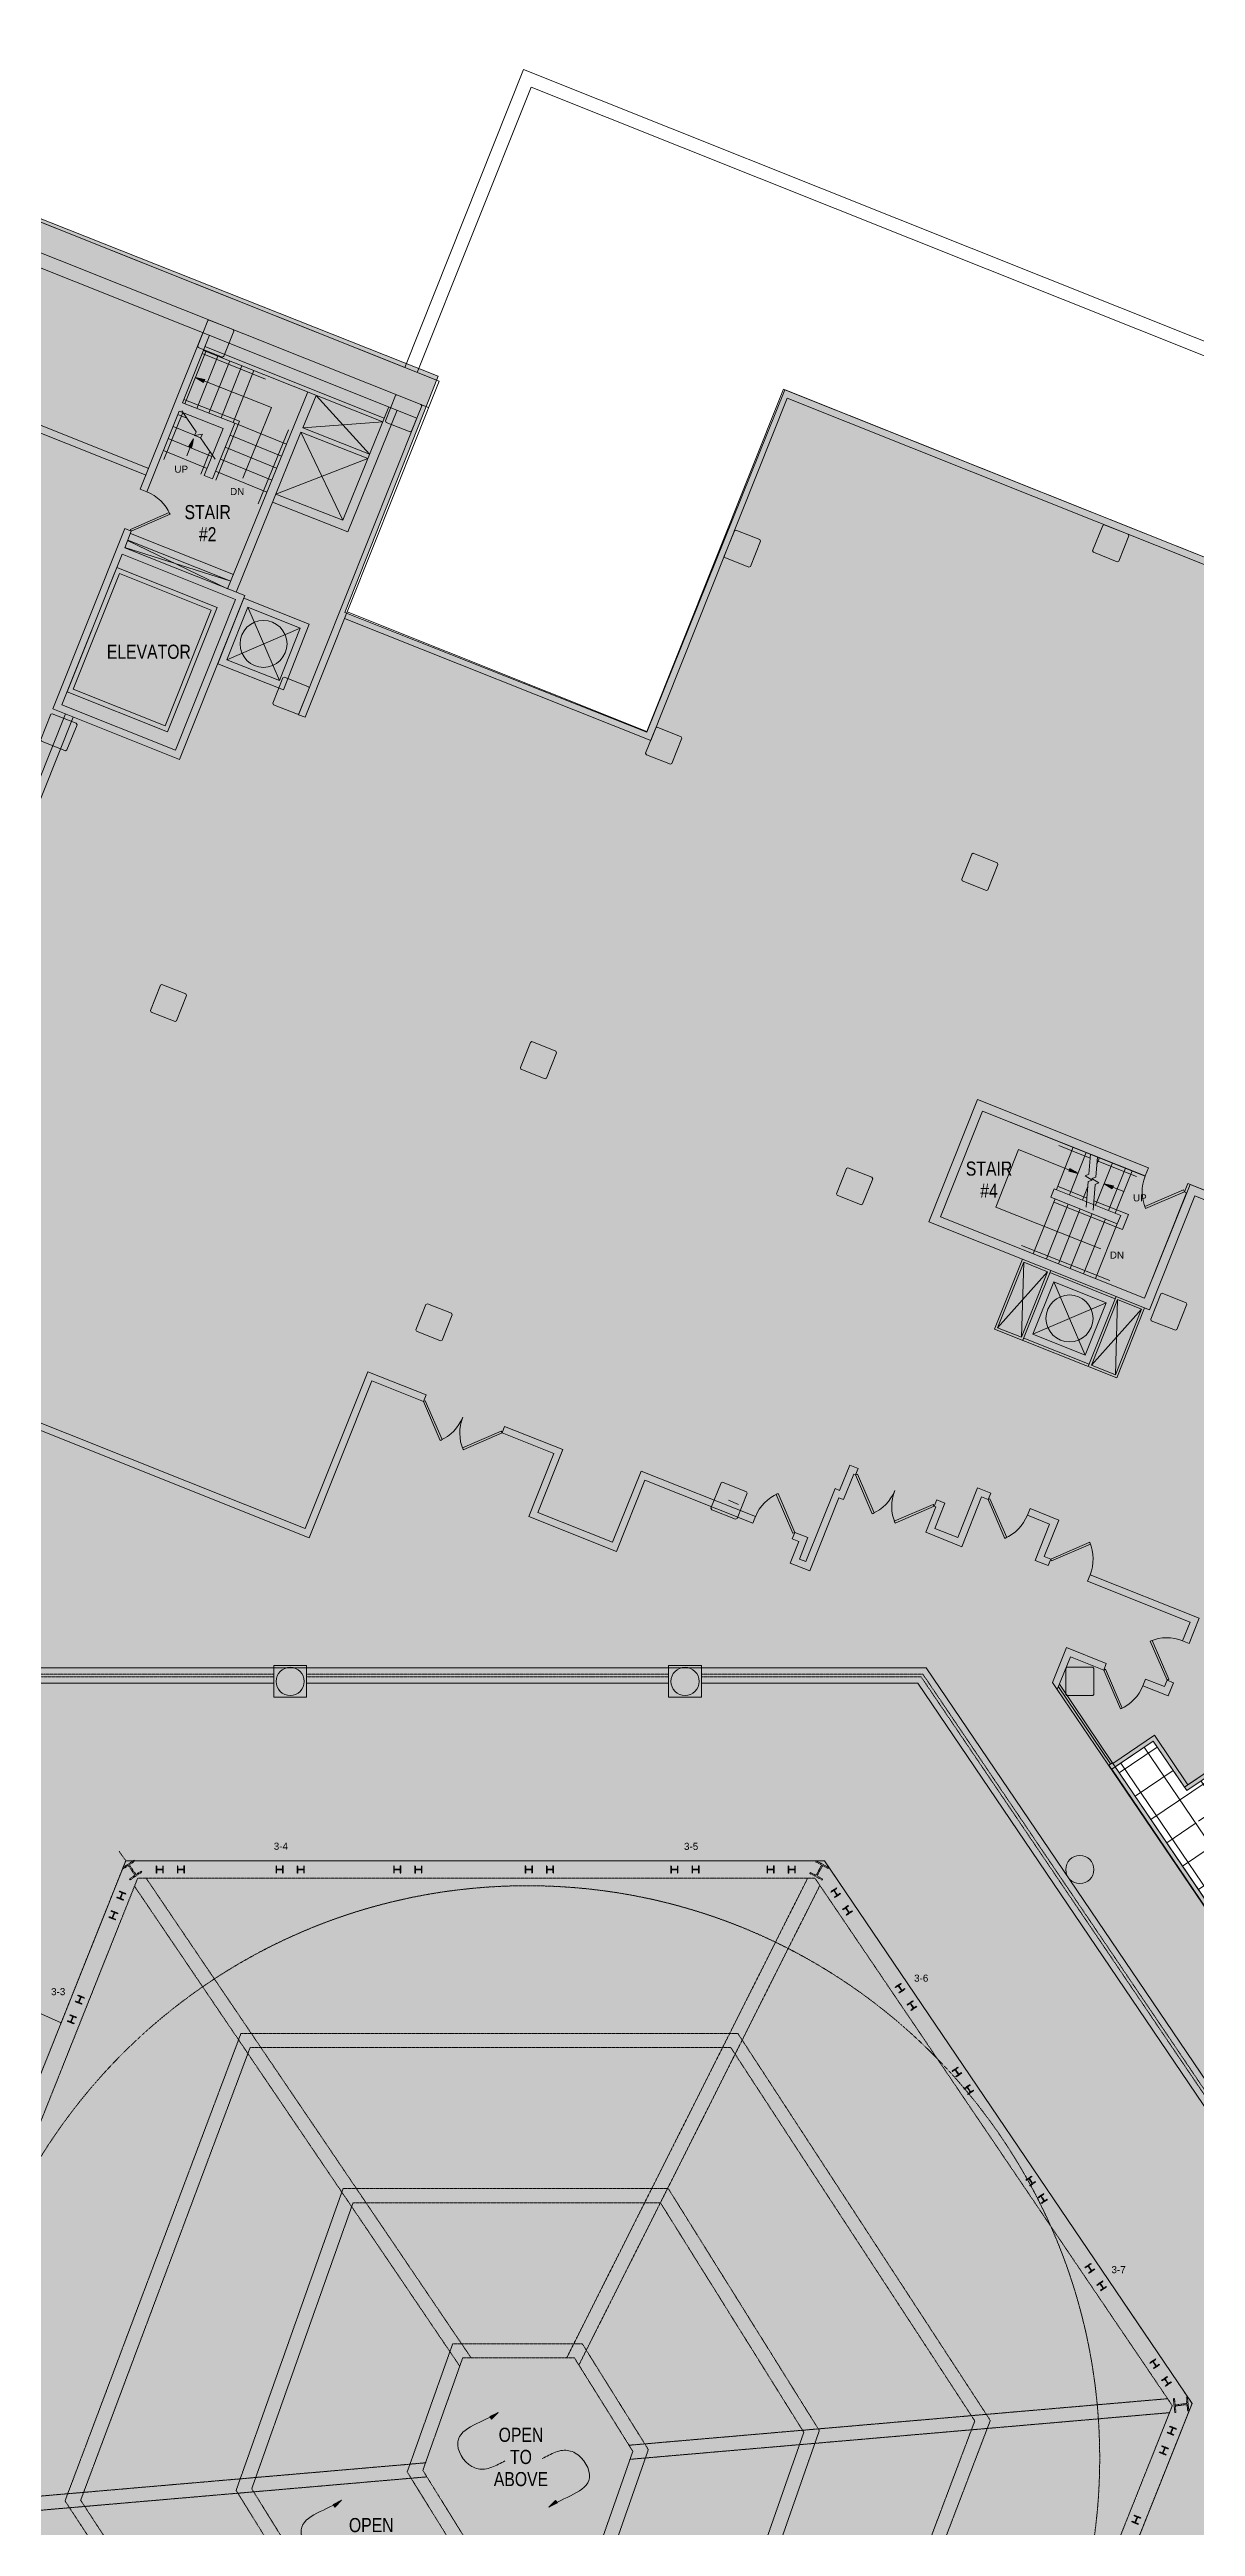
# Model space of a CAD drawing. Header units: inches. Extents: x -13 to 4331, y -638 to 2885.
# Drawn here: x 1507 to 2482, y 778 to 2885 of the extents above; entities that cross this region are included whole.
import ezdxf

# ---------------------------------------------------------------- set-up
doc = ezdxf.new("R2010")
doc.units = ezdxf.units.IN
doc.header["$MEASUREMENT"] = 0
doc.linetypes.add('IMPORT-HIDDEN2 _2_', pattern=[0.09375, 0.0625, -0.03125])
doc.layers.get('DEFPOINTS').update_dxf_attribs({"lineweight": 9})
for name, color, linetype, lineweight in [('A-CLNG', 13, 'Continuous', 13), ('A-CLNG-PATT', 13, 'Continuous', 13), ('A-DETL-GENF', 92, 'Continuous', 9), ('A-DETL-THIN', 151, 'Continuous', 9), ('A-DOOR', 31, 'Continuous', 13), ('A-ELEV', 7, 'Continuous', 9), ('A-FLOR-LEVL', 7, 'Continuous', 9), ('A-FLOR-STRS', 7, 'Continuous', 9), ('A-GLAZ', 7, 'Continuous', 9), ('A-GLAZ-MULL', 7, 'Continuous', 9), ('A-WALL', 113, 'Continuous', 9), ('A-WALL-PATT', 111, 'Continuous', 13), ('A-WALL-PRHT', 7, 'Continuous', 9), ('Chevy Chase Pavilion_3rd Floor Base_dwg', 8, 'Continuous', 9), ('DEMO', 7, 'IMPORT-HIDDEN2 _2_', 9), ('DEMO-RCP', 7, 'IMPORT-HIDDEN2 _2_', 9), ('I-WALL', 2, 'Continuous', 13), ('M-HVAC', 7, 'Continuous', 9), ('NIC', 7, 'Continuous', 9), ('S-COLS', 52, 'Continuous', 13), ('TEXT', 7, 'Continuous', 9), ('TEXT - RCP', 7, 'Continuous', 9)]:
    doc.layers.add(name, color=color, linetype=linetype, lineweight=lineweight)
doc.styles.add('Arial', font='arial.ttf', dxfattribs={"height": 6})
doc.styles.add('Arial_1', font='arial.ttf', dxfattribs={"width": 0.8, "height": 12})

# ---------------------------------------------------------------- blocks, each defined once
blk = doc.blocks.new('Chevy Chase Pavilion_3rd Floor Base_dwg__U3-5518006-FIRST FLOOR')
at = {"layer": 'A-DOOR', "color": 253, "lineweight": 9, "flags": 128}
blk.add_lwpolyline([(0, 0), (25.5, 25.5), (26.1, 24.8), (26.7, 24.2), (1.2, -1.2)], close=True, dxfattribs=at)
at = {"layer": 'A-DOOR', "color": 253, "lineweight": 9}
blk.add_arc((0, 0), 36, 0, 45, dxfattribs=at)
blk = doc.blocks.new('Chevy Chase Pavilion_3rd Floor Base_dwg__U3-5518005-FIRST FLOOR')
at = {"layer": 'A-DOOR', "color": 253, "lineweight": 9, "flags": 128}
blk.add_lwpolyline([(0, 0), (25.5, 25.5), (26.1, 24.8), (26.7, 24.2), (1.2, -1.2)], close=True, dxfattribs=at)
at = {"layer": 'A-DOOR', "color": 253, "lineweight": 9}
blk.add_arc((0, 0), 36, 0, 45, dxfattribs=at)
blk = doc.blocks.new('Chevy Chase Pavilion_3rd Floor Base_dwg_cut-V1-FIRST FLOOR')
at = {"layer": 'A-FLOR-STRS', "color": 253, "flags": 128}
blk.add_lwpolyline([(-0.815, 0), (-0.125, 0), (-0.063, -0.125), (0.062, 0.125), (0.125, 0), (1, 0)], dxfattribs=at)
blk = doc.blocks.new('Chevy Chase Pavilion_3rd Floor Base_dwg_cut-5518010-FIRST FLOOR')
at = {"layer": 'A-FLOR-STRS', "color": 253, "flags": 128}
blk.add_lwpolyline([(-1, 0), (-0.125, 0), (-0.0625, -0.125), (0.0625, 0.125), (0.125, 0), (1, 0)], dxfattribs=at)
blk = doc.blocks.new('Chevy Chase Pavilion_3rd Floor Base_dwg_cut-V2-FIRST FLOOR')
at = {"layer": 'A-FLOR-STRS', "color": 253, "flags": 128}
blk.add_lwpolyline([(-0.815, 0), (-0.125, 0), (-0.063, -0.125), (0.062, 0.125), (0.125, 0), (1, 0)], dxfattribs=at)
blk = doc.blocks.new('Chevy Chase Pavilion_3rd Floor Base_dwg_col-W-5518012-FIRST FLOOR')
at = {"layer": 'DEMO', "color": 253, "flags": 128}
blk.add_lwpolyline([(0, 0.08), (0.46, 0.08), (0.46, 0.92), (0, 0.92), (0, 1), (1, 1), (1, 0.92), (0.54, 0.92), (0.54, 0.08), (1, 0.08), (1, 0), (0, 0)], close=True, dxfattribs=at)
blk = doc.blocks.new('Chevy Chase Pavilion_3rd Floor Base_dwg_col-W-5518015-FIRST FLOOR')
at = {"layer": 'DEMO', "color": 253, "flags": 128}
blk.add_lwpolyline([(0, 0.08), (0.46, 0.08), (0.46, 0.92), (0, 0.92), (0, 1), (1, 1), (1, 0.92), (0.54, 0.92), (0.54, 0.08), (1, 0.08), (1, 0), (0, 0)], close=True, dxfattribs=at)
blk = doc.blocks.new('Chevy Chase Pavilion_3rd Floor Base_dwg__U5-5518008-FIRST FLOOR')
at = {"layer": 'A-DOOR', "color": 253, "lineweight": 9, "flags": 128}
blk.add_lwpolyline([(0, 0), (25.5, -25.5), (26.1, -24.8), (26.7, -24.2), (1.2, 1.2)], close=True, dxfattribs=at)
at = {"layer": 'A-DOOR', "color": 253, "lineweight": 9}
blk.add_arc((0, 0), 36, 315, 0, dxfattribs=at)
blk = doc.blocks.new('Chevy Chase Pavilion_3rd Floor Base_dwg__U5-5518022-FIRST FLOOR')
at = {"layer": 'A-DOOR', "color": 253, "lineweight": 9, "flags": 128}
blk.add_lwpolyline([(0, 0), (25.5, -25.5), (26.1, -24.8), (26.7, -24.2), (1.2, 1.2)], close=True, dxfattribs=at)
at = {"layer": 'A-DOOR', "color": 253, "lineweight": 9}
blk.add_arc((0, 0), 36, 315, 0, dxfattribs=at)
blk = doc.blocks.new('Chevy Chase Pavilion_3rd Floor Base_dwg-5020009-FIRST FLOOR')
at = {"layer": 'A-FLOR-LEVL'}
blk.add_hatch(color=253, dxfattribs=at).paths.add_polyline_path([(1638.2, 2602.3), (1631.2, 2606.4), (1639.2, 2604.7)], flags=0)
at = {"layer": 'A-FLOR-STRS'}
for points in [[(1628, 2546.4), (1625.5, 2547.4), (1629.7, 2554.3), (1628.7, 2549.9)], [(2382.3, 1929.4), (2374.4, 1931.2), (2375.4, 1933.6), (2379.9, 1930.9)], [(2411.5, 1916.3), (2404.6, 1920.5), (2412.5, 1918.8)]]:
    blk.add_hatch(color=253, dxfattribs=at).paths.add_polyline_path(points, flags=0)
at = {"layer": 'TEXT'}
blk.add_hatch(color=253, dxfattribs=at).paths.add_polyline_path([(1749.9, 794.8), (1748.4, 797), (1755.6, 800.6)], flags=0)
at = {"layer": 'TEXT - RCP'}
for points in [[(1883.3, 869.7), (1881.7, 871.8), (1888.9, 875.4)], [(1932.1, 794.7), (1937.8, 800.5), (1939.3, 798.3)]]:
    blk.add_hatch(color=253, dxfattribs=at).paths.add_polyline_path(points, flags=0)
at = {"layer": 'A-ELEV', "color": 253, "flags": 128}
for points in [[(1522.1, 2339), (1607.6, 2305), (1649.8, 2410.9), (1564.5, 2444.9)], [(1527.3, 2341.3), (1605.4, 2310.2), (1644.6, 2408.6), (1566.7, 2439.7)]]:
    blk.add_lwpolyline(points, close=True, dxfattribs=at)
at = {"layer": 'A-FLOR-LEVL', "color": 253}
for p, q in [((1638.2, 2602.3), (1631.2, 2606.4)), ((1631.2, 2606.4), (1639.2, 2604.7)), ((1639.2, 2604.7), (1638.2, 2602.3))]:
    blk.add_line(p, q, dxfattribs=at)
at = {"layer": 'A-FLOR-LEVL', "color": 253, "flags": 128}
for points in [[(1631.2, 2606.4), (1695.9, 2580.9), (1671.5, 2520.8)], [(2342.6, 192.9), (2492.7, 569.2), (2373.3, 616.8), (2479.4, 882.9), (2166.6, 1344.7), (1572, 1344.7), (1516.9, 1206.7), (1378.7, 1268.5)]]:
    blk.add_lwpolyline(points, dxfattribs=at)
blk.add_lwpolyline([(1665.4, 2417.6), (1568.8, 2456.1), (1517.7, 2327.9), (1614.3, 2289.4)], close=True, dxfattribs=at)
at = {"layer": 'A-FLOR-STRS', "color": 253}
for p, q in [((1622.3, 2584.1), (1640.1, 2628.7)), ((1632.6, 2580.1), (1650.3, 2624.7)), ((1637, 2626.8), (1691, 2605.2)), ((1642.8, 2576.1), (1660.6, 2620.6)), ((1653.1, 2572.1), (1670.8, 2616.5)), ((1663.3, 2568.1), (1681, 2612.4)), ((1620.5, 2576.8), (1604.4, 2536.8)), ((1616.3, 2575), (1623.9, 2571.9)), ((1608.2, 2554.5), (1645.3, 2539.4)), ((1612.2, 2564.7), (1630.4, 2557.4)), ((1629.7, 2554.3), (1623.9, 2539.8)), ((1625.5, 2547.4), (1629.7, 2554.3)), ((1628.7, 2549.9), (1628, 2546.4)), ((1629.7, 2554.3), (1628.7, 2549.9)), ((1630.7, 2557.2), (1635.6, 2555.2)), ((1660.7, 2557.3), (1704.6, 2539.5)), ((1664.9, 2567.5), (1708.7, 2549.7)), ((1684.8, 2498.9), (1710.5, 2561.9)), ((1604.1, 2544.3), (1641.2, 2529.2)), ((1628, 2546.4), (1625.5, 2547.4)), ((1643.6, 2543.5), (1635.9, 2524.2)), ((1652.5, 2536.9), (1696.3, 2519.1)), ((1656.6, 2547.1), (1700.4, 2529.3)), ((1648.4, 2526.7), (1692.1, 2508.9)), ((2363.9, 1915.6), (2378.2, 1951.7)), ((2392.7, 1942.5), (2365.9, 1953.2)), ((2375, 1911.1), (2389.4, 1947.2)), ((2398.3, 1937.3), (2400.5, 1942.8)), ((2432.1, 1926.8), (2398.6, 1940.2)), ((2389.9, 1908.4), (2365, 1918.4)), ((2374.4, 1931.2), (2375.4, 1933.6)), ((2382.3, 1929.4), (2374.4, 1931.2)), ((2375.4, 1933.6), (2379.9, 1930.9)), ((2379.9, 1930.9), (2382.3, 1929.4)), ((2386.1, 1906.7), (2390.7, 1918.2)), ((2397.3, 1902.3), (2411.7, 1938.3)), ((2404.6, 1920.5), (2421.3, 1913.9)), ((2411.5, 1916.3), (2404.6, 1920.5)), ((2404.6, 1920.5), (2412.5, 1918.8)), ((2408.4, 1897.8), (2422.8, 1933.9)), ((2412.5, 1918.8), (2411.5, 1916.3)), ((2414, 1895.6), (2428.4, 1931.6)), ((2344.2, 1861), (2362.9, 1907.8)), ((2355.4, 1856.6), (2374, 1903.3)), ((2365.6, 1852.5), (2384.2, 1899.2)), ((2375.8, 1848.4), (2394.5, 1895.2)), ((2387, 1844), (2405.6, 1890.7)), ((2397.2, 1839.9), (2415.8, 1886.6)), ((2334.2, 1868.2), (2409.4, 1838.2))]:
    blk.add_line(p, q, dxfattribs=at)
at = {"layer": 'A-FLOR-STRS', "color": 253, "flags": 128}
for points in [[(1621.4, 2587.7), (1668.8, 2569.2), (1648.6, 2519.1)], [(2382.3, 1929.4), (2331.7, 1949.6), (2312.3, 1900.8), (2401.9, 1865.1)], [(2361.8, 1905), (2420.3, 1881.6), (2425.3, 1894.3), (2395.8, 1906.1)]]:
    blk.add_lwpolyline(points, dxfattribs=at)
at = {"layer": 'A-GLAZ', "color": 253}
blk.add_line((2365.6, 1492.5), (2410.1, 1427), dxfattribs=at)
at = {"layer": 'A-GLAZ-MULL', "color": 253}
for p, q in [((2364.7, 1490.3), (2828.3, 806.5)), ((2366.5, 1494.8), (2412.1, 1427.5)), ((2414.1, 1424.6), (2683.8, 1026.8))]:
    blk.add_line(p, q, dxfattribs=at)
at = {"layer": 'A-WALL', "color": 253}
for p, q in [((1133, 2858.8), (1829.7, 2581)), ((1638.1, 2629.6), (1790.7, 2568.7)), ((1639.4, 2632.8), (1792, 2571.9)), ((1726.8, 2594.2), (1658.7, 2426.7)), ((1733.9, 2591.3), (1722.6, 2563.6)), ((1722.6, 2563.6), (1779.5, 2541.3)), ((1573.8, 2468.2), (1661.5, 2433.3)), ((1576, 2473.8), (1663.7, 2438.9)), ((2335.4, 1787.4), (2359.1, 1846.8)), ((2414.1, 1822.7), (2358.4, 1845)), ((2391.1, 1765.1), (2414.8, 1824.6)), ((2336.1, 1789.2), (2391.9, 1767))]:
    blk.add_line(p, q, dxfattribs=at)
at = {"layer": 'A-WALL', "color": 253, "flags": 128}
for points in [[(1142, 2881.3), (1838.7, 2603.4), (1724.6, 2317.4), (1719.1, 2319.6), (1819.7, 2572), (1139.7, 2843.2)], [(1589.9, 2509.2), (1584.3, 2511.4), (1637.6, 2644.6)], [(1643.2, 2642.4), (1620.3, 2584.9), (1664.9, 2567.5), (1645.8, 2520.3), (1638.7, 2523.1), (1654.9, 2563.2), (1617.5, 2577.9), (1589.9, 2509.2)], [(1760.4, 2407.1), (2015.4, 2305.4), (2131.6, 2596.6), (4079.1, 1819.9), (4079.1, -637.8), (3438.2, -637.8), (3430.1, -625.7), (4073.1, -625.7), (4073.1, 1559.6)], [(1591.6, 2529.1), (1485.7, 2571.3), (1475.9, 2547.1)], [(1803, 2578.7), (1760.9, 2475.2), (1696.9, 2500.3)], [(1699.8, 2507.3), (1756.6, 2485.1), (1795.9, 2581.5)], [(2816.9, 2316.9), (2134.9, 2588.8), (2018.7, 2297.6), (1758.2, 2401.5)], [(1589.3, 2523.5), (1489, 2563.5), (1481.4, 2544.9)], [(1665.8, 2423.9), (1721.1, 2559.9), (1778, 2537.6)], [(1531.8, 2363.3), (1517.7, 2327.9), (1614.3, 2289.4), (1665.4, 2417.6), (1568.8, 2456.1), (1557.3, 2427.3)], [(1520.7, 2320.3), (1223.4, 1574.6), (1230, 1572), (1527.3, 2317.6)], [(2522.5, 1948.8), (2522.4, 1948.9), (2506.3, 1908.7), (2475.8, 1920.8), (2472.9, 1913.8), (2474.8, 1913), (2439, 1823.2), (2265.3, 1892.5), (2301.1, 1982.3)], [(2439.5, 1927.2), (2439.5, 1927.1), (2301.1, 1982.3)], [(2510.6, 1898.8), (2510.6, 1898.7), (2481.9, 1910.2), (2443.2, 1813.3), (2255.4, 1888.2), (2255.4, 1888.3)], [(2439, 1815), (2415.3, 1755.5), (2311.3, 1797), (2335, 1856.4)]]:
    blk.add_lwpolyline(points, dxfattribs=at)
for points in [[(1571.1, 2461.6), (1576.7, 2475.7), (1571.1, 2477.9), (1509.9, 2324.6), (1617.7, 2281.6), (1673.2, 2420.9)], [(1650.3, 2363), (1706.1, 2340.9), (1728.2, 2396.7), (1672.4, 2418.8)], [(1658.1, 2366.4), (1702.7, 2348.7), (1720.4, 2393.3), (1675.8, 2411)], [(2415.8, 1886.6), (2359.2, 1909.2), (2362.1, 1916.3), (2418.7, 1893.7)], [(2313.9, 1798.1), (2334.3, 1790), (2356.5, 1845.7), (2336.1, 1853.8)], [(2414.2, 1758.1), (2393.7, 1766.3), (2416, 1822), (2436.4, 1813.8)], [(1477.7, 1774.4), (1480, 1780), (1491.2, 1775.5), (1472.2, 1727.9), (1724.7, 1627.2), (1777.9, 1760.7), (1827.5, 1740.9), (1825.3, 1735.3), (1781.3, 1752.9), (1728, 1619.4), (1464.4, 1724.5), (1483.4, 1772.2)], [(1892.2, 1708.6), (1894.4, 1714.2), (1944, 1694.4), (1922.7, 1640.9), (1986.3, 1615.6), (2010.5, 1676.2), (2107.9, 1637.4), (2105.7, 1631.8), (2013.8, 1668.4), (1989.6, 1607.8), (1914.9, 1637.6), (1936.2, 1691.1)], [(2141.3, 1624), (2152.5, 1619.6), (2145.2, 1601.3), (2150.8, 1599.1), (2175.6, 1661.3), (2179.5, 1659.7), (2188.1, 1681.3), (2195.2, 1678.4), (2193, 1672.9), (2191.5, 1673.5), (2182.9, 1651.9), (2178.9, 1653.5), (2154.1, 1591.3), (2137.4, 1597.9), (2144.7, 1616.2), (2139.1, 1618.4)], [(2262.1, 1651.8), (2269.1, 1649), (2260.5, 1627.4), (2280, 1619.6), (2296.9, 1662), (2308.1, 1657.5), (2305.8, 1652), (2300.3, 1654.2), (2283.4, 1611.8), (2252.7, 1624.1), (2261.3, 1645.6), (2259.8, 1646.2)], [(2341.5, 1644.2), (2365.9, 1634.5), (2353.6, 1603.5), (2359.2, 1601.3), (2357, 1595.7), (2345.8, 1600.2), (2358.1, 1631.1), (2339.3, 1638.6)], [(2392.6, 1588), (2485.5, 1550.9), (2477, 1529.6), (2471.4, 1531.8), (2477.7, 1547.6), (2390.4, 1582.4)], [(2404.2, 1506.9), (2375.9, 1518.2), (2364.7, 1490.3), (2360.7, 1496.3), (2372.5, 1526), (2406.4, 1512.5)], [(1697.9, 1510.8), (1725.9, 1510.8), (1725.9, 1483.7), (1697.9, 1483.7)], [(2033.9, 1510.8), (2061.9, 1510.8), (2061.9, 1483.7), (2033.9, 1483.7)], [(2463.6, 1496.1), (2459.2, 1485), (2437.6, 1493.6), (2439.8, 1499.2), (2455.9, 1492.8), (2458.1, 1498.4)]]:
    blk.add_lwpolyline(points, close=True, dxfattribs=at)
at = {"layer": 'A-WALL-PRHT', "color": 253}
for p, q in [((2033.9, 1508.9), (1725.9, 1508.9)), ((2033.9, 1495.7), (1725.9, 1495.7))]:
    blk.add_line(p, q, dxfattribs=at)
at = {"layer": 'A-WALL-PRHT', "color": 253, "flags": 128}
for points in [[(4079.1, -637.8), (4259.6, -637.8), (4259.6, 1931.3), (1910.5, 2868.6), (1809.4, 2615.1)], [(1820.1, 2610.8), (1916.9, 2853.6), (4248.1, 1923.5), (4248.1, -626.2), (4079.1, -626.2)], [(2886.2, 179.6), (1556.5, 179.6), (1453.3, 331.9), (1570.9, 411.6), (1391.3, 676.1), (1273.3, 597.2), (1171.2, 748.1), (1124.6, 631.3), (1039.3, 615), (988, 635.5), (953.6, 683.3), (1025, 862.1), (1037.3, 857.2), (968.6, 685.1), (996.5, 646.3), (1040.7, 628.7), (1115, 642.9), (1460.3, 1508.9), (1697.9, 1508.9)], [(2061.9, 1508.9), (2253.1, 1508.9), (2661.5, 906.3), (2592.8, 733.8)], [(2877.3, 192.9), (1563.5, 192.9), (1471.7, 328.3), (1589.5, 407.7), (1394.7, 695), (1277.1, 615.4), (1177.1, 762.9), (1469.3, 1495.7), (1697.9, 1495.7)], [(2061.9, 1495.7), (2246, 1495.7), (2646.6, 904.6), (2580.5, 738.7)]]:
    blk.add_lwpolyline(points, dxfattribs=at)
at = {"layer": 'DEFPOINTS', "color": 253, "linetype": 'IMPORT-HIDDEN2 _2_'}
blk.add_circle((1913.8, 836.4), 487, dxfattribs=at)
at = {"layer": 'DEMO', "color": 253}
for p, q in [((2033.9, 1503.5), (1725.9, 1503.5)), ((2033.9, 1501), (1725.9, 1501)), ((1572, 1344.7), (1566.3, 1352.7)), ((1589.4, 1329.7), (1865.9, 921.7)), ((2152.2, 1329.7), (1947.2, 921.7)), ((1579.4, 1323), (1856, 915)), ((2162.7, 1323.7), (1957.6, 915.7)), ((2000.2, 847.4), (2458.5, 887)), ((2000.6, 835.4), (2460.2, 875.1)), ((1368, 792.8), (1827.6, 832.5)), ((1369.7, 780.9), (1828.2, 820.5))]:
    blk.add_line(p, q, dxfattribs=at)
at = {"layer": 'DEMO', "color": 253, "flags": 128}
for points in [[(1032.3, 859.2), (962.6, 684.4), (993, 641.9), (1040.1, 623.1), (1118.9, 638.2), (1464, 1503.5), (1697.9, 1503.5)], [(2880.9, 187.5), (1560.6, 187.5), (1463.8, 330.3), (1582, 408.9), (1393.6, 687.1), (1275.4, 608.1), (1171.1, 762.3), (1465.7, 1501), (1697.9, 1501)], [(2061.9, 1503.5), (2250.2, 1503.5), (2655.5, 905.6), (2587.8, 735.8)], [(2061.9, 1501), (2248.9, 1501), (2652.7, 905.3), (2585.5, 736.7)]]:
    blk.add_lwpolyline(points, dxfattribs=at)
for points in [[(1348.8, 785.1), (1656.7, 330.7), (2259.2, 330.7), (2479.4, 882.9), (2166.6, 1344.7), (1572, 1344.7)], [(1365.7, 786.9), (1664.7, 345.7), (2249.1, 345.7), (2462.6, 881.1), (2158.6, 1329.7), (1582.1, 1329.7)], [(1520.3, 800.1), (1731.5, 477.7), (2158.5, 477.7), (2307.7, 868.5), (2092.9, 1197.7), (1670, 1197.7)], [(1533.6, 800.6), (1736.9, 489.7), (2151.8, 489.7), (2294.5, 868.1), (2086.9, 1185.7), (1677.8, 1185.7)], [(1665.9, 809), (1789.6, 609.7), (2074.7, 609.7), (2162.2, 859.9), (2033.7, 1065.7), (1756.9, 1065.7)], [(1679.2, 810.4), (1796.3, 621.7), (2066.2, 621.7), (2149, 858.4), (2027, 1053.7), (1765.4, 1053.7)], [(1811.5, 824.7), (1863, 741.7), (1981.1, 741.7), (2016.7, 843.7), (1960.5, 933.7), (1850.2, 933.7)], [(1824.8, 826.1), (1869.7, 753.7), (1972.5, 753.7), (2003.5, 842.2), (1953.8, 921.7), (1858.7, 921.7)]]:
    blk.add_lwpolyline(points, close=True, dxfattribs=at)
at = {"layer": 'DEMO-RCP', "color": 253}
for p, q in [((1589.4, 1329.7), (1865.9, 921.7)), ((2152.2, 1329.7), (1947.2, 921.7)), ((1579.4, 1323), (1856, 915)), ((2162.7, 1323.7), (1957.6, 915.7)), ((2000.2, 847.4), (2458.5, 887)), ((2000.6, 835.4), (2460.2, 875.1)), ((1368, 792.8), (1827.6, 832.5)), ((1369.7, 780.9), (1828.2, 820.5))]:
    blk.add_line(p, q, dxfattribs=at)
at = {"layer": 'DEMO-RCP', "color": 253, "flags": 128}
for points in [[(1348.8, 785.1), (1656.7, 330.7), (2259.2, 330.7), (2479.4, 882.9), (2166.6, 1344.7), (1572, 1344.7)], [(1365.7, 786.9), (1664.7, 345.7), (2249.1, 345.7), (2462.6, 881.1), (2158.6, 1329.7), (1582.1, 1329.7)], [(1520.3, 800.1), (1731.5, 477.7), (2158.5, 477.7), (2307.7, 868.5), (2092.9, 1197.7), (1670, 1197.7)], [(1533.6, 800.6), (1736.9, 489.7), (2151.8, 489.7), (2294.5, 868.1), (2086.9, 1185.7), (1677.8, 1185.7)], [(1665.9, 809), (1789.6, 609.7), (2074.7, 609.7), (2162.2, 859.9), (2033.7, 1065.7), (1756.9, 1065.7)], [(1679.2, 810.4), (1796.3, 621.7), (2066.2, 621.7), (2149, 858.4), (2027, 1053.7), (1765.4, 1053.7)], [(1811.5, 824.7), (1863, 741.7), (1981.1, 741.7), (2016.7, 843.7), (1960.5, 933.7), (1850.2, 933.7)], [(1824.8, 826.1), (1869.7, 753.7), (1972.5, 753.7), (2003.5, 842.2), (1953.8, 921.7), (1858.7, 921.7)]]:
    blk.add_lwpolyline(points, close=True, dxfattribs=at)
at = {"layer": 'M-HVAC', "color": 253}
for p, q in [((1733.9, 2591.3), (1779.5, 2541.3)), ((1721.1, 2559.9), (1756.6, 2485.1)), ((1722.6, 2563.6), (1790.7, 2568.7)), ((1778, 2537.6), (1699.8, 2507.3)), ((1573.6, 2467.8), (1658.7, 2426.7)), ((1661.5, 2433.3), (1571.3, 2462)), ((1675.8, 2411), (1702.7, 2348.7)), ((1658.1, 2366.4), (1720.4, 2393.3)), ((2313.9, 1798.1), (2356.5, 1845.7)), ((2336.1, 1853.8), (2334.3, 1790)), ((2361.7, 1837.2), (2388.5, 1774.8)), ((2393.7, 1766.3), (2436.4, 1813.8)), ((2416, 1822), (2414.2, 1758.1))]:
    blk.add_line(p, q, dxfattribs=at)
at = {"layer": 'M-HVAC', "color": 253, "flags": 128}
blk.add_lwpolyline([(2406.3, 1819.4), (2343.9, 1792.6), (2388.5, 1774.8), (2406.3, 1819.4), (2361.7, 1837.2), (2343.9, 1792.6)], dxfattribs=at)
at = {"layer": 'M-HVAC', "color": 253}
for centre in [(1689.2, 2379.9), (2375.1, 1806)]:
    blk.add_circle(centre, 20, dxfattribs=at)
at = {"layer": 'NIC', "color": 253, "flags": 128}
blk.add_lwpolyline([(408.3, -637.8), (-13.4, -15.7), (1142, 2881.3), (1809.4, 2615.1), (1910.5, 2868.6), (4259.6, 1931.3), (4259.6, -637.8)], close=True, dxfattribs=at)
blk.add_lwpolyline([(2631.5, 578.2), (2568.1, 672.1), (2661.5, 906.3), (2253.1, 1508.9), (1460.3, 1508.9), (1178, 801), (1025, 862.1), (953.6, 683.3), (988, 635.5), (1039.3, 615), (1124.6, 631.3), (1171.2, 748.1), (1273.3, 597.2), (1298.1, 560), (1428.2, 369.4), (1453.3, 331.9), (1556.5, 179.6), (2886.2, 179.6), (2758, 369.4), (2768, 376.1)], dxfattribs=at)
at = {"layer": 'S-COLS', "color": 253, "lineweight": 9}
blk.add_line((2084.9, 1651.3), (2093.5, 1647.7), dxfattribs=at)
at = {"layer": 'S-COLS', "color": 253, "lineweight": 9, "flags": 128}
for points in [[(1633.2, 2633.3), (1633.7, 2632), (1654.2, 2623.9), (1655.5, 2624.5), (1664, 2646), (1663.5, 2647.3), (1643, 2655.4), (1641.7, 2654.9)], [(1792.9, 2569.6), (1793.5, 2568.3), (1813.9, 2560.2), (1815.2, 2560.8), (1823.8, 2582.3), (1823.2, 2583.6), (1802.8, 2591.7), (1801.5, 2591.2)], [(2081.3, 2454.6), (2081.9, 2453.3), (2102.3, 2445.2), (2103.6, 2445.7), (2112.2, 2467.3), (2111.6, 2468.6), (2091.2, 2476.7), (2089.9, 2476.1)], [(2394.8, 2459.1), (2395.4, 2457.8), (2415.8, 2449.7), (2417.1, 2450.2), (2425.7, 2471.8), (2425.1, 2473.1), (2404.7, 2481.2), (2403.4, 2480.7)], [(1697.1, 2329.4), (1697.7, 2328.1), (1718.1, 2320), (1719.4, 2320.5), (1728, 2342.1), (1727.4, 2343.4), (1707, 2351.5), (1705.7, 2350.9)], [(1499.6, 2298.4), (1500.2, 2297.1), (1520.6, 2289), (1521.9, 2289.6), (1530.5, 2311.1), (1529.9, 2312.4), (1509.4, 2320.5), (1508.1, 2320)], [(2014.4, 2286.9), (2015, 2285.6), (2035.5, 2277.5), (2036.8, 2278), (2045.3, 2299.6), (2044.7, 2300.9), (2024.3, 2309), (2023, 2308.4)], [(2283.4, 2179.6), (2283.9, 2178.3), (2304.4, 2170.1), (2305.7, 2170.7), (2314.2, 2192.3), (2313.6, 2193.6), (2293.2, 2201.7), (2291.9, 2201.1)], [(1592.9, 2068), (1593.5, 2066.7), (1613.9, 2058.6), (1615.2, 2059.2), (1623.8, 2080.8), (1623.2, 2082.1), (1602.7, 2090.2), (1601.5, 2089.6)], [(1907.8, 2019.4), (1908.3, 2018.1), (1928.8, 2009.9), (1930.1, 2010.5), (1938.6, 2032.1), (1938.1, 2033.4), (1917.6, 2041.5), (1916.3, 2040.9)], [(2176.7, 1912.1), (2177.3, 1910.8), (2197.7, 1902.7), (2199, 1903.3), (2207.6, 1924.8), (2207, 1926.1), (2186.5, 1934.2), (2185.2, 1933.7)], [(1818.9, 1796.4), (1819.4, 1795.1), (1839.9, 1787), (1841.2, 1787.6), (1849.7, 1809.1), (1849.2, 1810.4), (1828.7, 1818.5), (1827.4, 1818)], [(2444.2, 1805.4), (2444.7, 1804.1), (2465.2, 1796), (2466.5, 1796.5), (2475, 1818.1), (2474.5, 1819.4), (2454, 1827.5), (2452.7, 1826.9)], [(2070, 1644.6), (2070.6, 1643.3), (2091, 1635.2), (2092.3, 1635.7), (2100.9, 1657.3), (2100.3, 1658.6), (2079.9, 1666.7), (2078.6, 1666.2)], [(2394.9, 1485.2), (2395.9, 1486.2), (2395.9, 1508.2), (2394.9, 1509.2), (2372.9, 1509.2), (2371.9, 1508.2), (2371.9, 1486.2), (2372.9, 1485.2)]]:
    blk.add_lwpolyline(points, close=True, dxfattribs=at)
at = {"layer": 'S-COLS', "color": 253, "lineweight": 9}
for centre in [(1711.9, 1497.2), (2047.9, 1497.2), (2383.9, 1337.2)]:
    blk.add_circle(centre, 12, dxfattribs=at)
at = {"layer": 'TEXT', "color": 253}
for p, q in [((1748.4, 797), (1755.6, 800.6)), ((1749.9, 794.8), (1748.4, 797)), ((1755.6, 800.6), (1749.9, 794.8))]:
    blk.add_line(p, q, dxfattribs=at)
blk.add_open_spline([(1755.6, 800.6), (1744.2, 792.2), (1710.6, 785.7), (1728.3, 754.2), (1744.7, 751.1), (1754.1, 755.4), (1759.5, 758.3), (1761.4, 759.3)], degree=3, knots=[0, 0, 0, 0, 3.549179, 5.56926, 6.488664, 7.531078, 8.051999, 8.051999, 8.051999, 8.051999], dxfattribs=at)
at = {"layer": 'TEXT - RCP', "color": 253}
for p, q in [((1881.7, 871.8), (1888.9, 875.4)), ((1883.3, 869.7), (1881.7, 871.8)), ((1888.9, 875.4), (1883.3, 869.7)), ((1932.1, 794.7), (1937.8, 800.5)), ((1939.3, 798.3), (1932.1, 794.7)), ((1937.8, 800.5), (1939.3, 798.3))]:
    blk.add_line(p, q, dxfattribs=at)
for points in [[(1888.9, 875.4), (1877.5, 867.1), (1843.9, 860.5), (1861.6, 829), (1878, 826), (1887.4, 830.2), (1892.9, 833.2), (1894.7, 834.1)], [(1932.1, 794.7), (1943.6, 803.1), (1977.1, 809.6), (1959.4, 841.1), (1943, 844.2), (1933.7, 839.9), (1928.2, 837), (1926.3, 836)]]:
    blk.add_open_spline(points, degree=3, knots=[0, 0, 0, 0, 3.549179, 5.56926, 6.488664, 7.531078, 8.051999, 8.051999, 8.051999, 8.051999], dxfattribs=at)
for name, p, xscale, yscale, zscale, rotation in [('Chevy Chase Pavilion_3rd Floor Base_dwg_cut-5518010-FIRST FLOOR', (1633.8, 2557.7), 24.99999999999999, 24.99999999999999, 24.99999999999999, 304.7079996284916), ('Chevy Chase Pavilion_3rd Floor Base_dwg_cut-V2-FIRST FLOOR', (2391.3, 1925.5), 24.99999999999999, 24.99999999999999, 24.99999999999999, 265.2665135968279), ('Chevy Chase Pavilion_3rd Floor Base_dwg_cut-V1-FIRST FLOOR', (2397.2, 1923.1), 24.99999999999999, 24.99999999999999, 24.99999999999999, 265.2665135968279), ('Chevy Chase Pavilion_3rd Floor Base_dwg_col-W-5518015-FIRST FLOOR', (1579, 1345.1), 12, 12, 12, 214.1279999999794)]:
    blk.add_blockref(name, p, dxfattribs=dict(xscale=xscale, yscale=yscale, zscale=zscale, rotation=rotation))
at = {"extrusion": (0, 0, -1)}
for name, p, zscale, rotation in [('Chevy Chase Pavilion_3rd Floor Base_dwg__U3-5518005-FIRST FLOOR', (-1576.7, 2475.7), -1, 111.4896308560613), ('Chevy Chase Pavilion_3rd Floor Base_dwg__U5-5518022-FIRST FLOOR', (-1892.2, 1708.6), -1, 21.74199999999709), ('Chevy Chase Pavilion_3rd Floor Base_dwg__U5-5518022-FIRST FLOOR', (-2259.8, 1646.2), -1, 21.74199999999709), ('Chevy Chase Pavilion_3rd Floor Base_dwg__U5-5518022-FIRST FLOOR', (-2359.2, 1601.3), -0.9999999999999999, 201.7419999999995), ('Chevy Chase Pavilion_3rd Floor Base_dwg__U5-5518022-FIRST FLOOR', (-2458.1, 1498.4), -1, 111.7419999999982)]:
    blk.add_blockref(name, p, dxfattribs=dict(at, zscale=zscale, rotation=rotation))
for name, p, rotation in [('Chevy Chase Pavilion_3rd Floor Base_dwg__U3-5518006-FIRST FLOOR', (2472.9, 1913.8), 158.2579999999989), ('Chevy Chase Pavilion_3rd Floor Base_dwg__U5-5518008-FIRST FLOOR', (1825.3, 1735.3), 338.258), ('Chevy Chase Pavilion_3rd Floor Base_dwg__U5-5518008-FIRST FLOOR', (2193, 1672.9), 338.258), ('Chevy Chase Pavilion_3rd Floor Base_dwg__U5-5518008-FIRST FLOOR', (2141.3, 1624), 158.2580000000001), ('Chevy Chase Pavilion_3rd Floor Base_dwg__U5-5518008-FIRST FLOOR', (2305.8, 1652), 338.258), ('Chevy Chase Pavilion_3rd Floor Base_dwg__U5-5518008-FIRST FLOOR', (2404.2, 1506.9), 338.2580000000021)]:
    blk.add_blockref(name, p, dxfattribs=dict(rotation=rotation))
for p, xscale, yscale, zscale, rotation in [((-1603.9, 1340.2), 6.000000000000002, 6.000000000000002, -6.000000000000002, 270), ((-1621.9, 1340.2), 6.000000000000002, 6.000000000000002, -6.000000000000002, 270), ((-1705.9, 1340.2), 6.000000000000002, 6.000000000000002, -6.000000000000002, 270), ((-1723.9, 1340.2), 6.000000000000002, 6.000000000000002, -6.000000000000002, 270), ((-1806, 1340.2), 6.000000000000002, 6.000000000000002, -6.000000000000002, 270), ((-1824, 1340.2), 6.000000000000002, 6.000000000000002, -6.000000000000002, 270), ((-1918, 1340.2), 6.000000000000002, 6.000000000000002, -6.000000000000002, 270), ((-1936, 1340.2), 6.000000000000002, 6.000000000000002, -6.000000000000002, 270), ((-2041.9, 1340.2), 6.000000000000002, 6.000000000000002, -6.000000000000002, 270), ((-2059.9, 1340.2), 6.000000000000002, 6.000000000000002, -6.000000000000002, 270), ((-2123.7, 1340.2), 6.000000000000002, 6.000000000000002, -6.000000000000002, 270), ((-2141.7, 1340.2), 6.000000000000002, 6.000000000000002, -6.000000000000002, 270), ((-2159.7, 1344.5), 12, 12, -12, 207.9443168477592), ((-1566.5, 1318.9), 6, 6, -6, 201.74000000119), ((-2180.2, 1316.6), 6.000000000000001, 6.000000000000001, -6.000000000000001, 325.8846336954709), ((-2190.3, 1301.7), 6.000000000000001, 6.000000000000001, -6.000000000000001, 325.8846336954709), ((-1559.8, 1302.2), 6, 6, -6, 201.74000000119), ((-1531.2, 1230.4), 6, 6, -6, 201.74000000119), ((-2235.1, 1235.5), 6.000000000000001, 6.000000000000001, -6.000000000000001, 325.8846336954709), ((-2245.2, 1220.6), 6.000000000000001, 6.000000000000001, -6.000000000000001, 325.8846336954709), ((-1524.5, 1213.7), 6, 6, -6, 201.74000000119), ((-2283.5, 1164.1), 6.000000000000001, 6.000000000000001, -6.000000000000001, 325.8846336954709), ((-2293.6, 1149.2), 6.000000000000001, 6.000000000000001, -6.000000000000001, 325.8846336954709), ((-2346.3, 1071.4), 6.000000000000001, 6.000000000000001, -6.000000000000001, 325.8846336954709), ((-2356.4, 1056.5), 6.000000000000001, 6.000000000000001, -6.000000000000001, 325.8846336954709), ((-2396.6, 997.1), 6.000000000000001, 6.000000000000001, -6.000000000000001, 325.8846336954709), ((-2406.7, 982.2), 6.000000000000001, 6.000000000000001, -6.000000000000001, 325.8846336954709), ((-2451.7, 915.9), 6.000000000000001, 6.000000000000001, -6.000000000000001, 325.8846336954709), ((-2461.8, 901), 6.000000000000001, 6.000000000000001, -6.000000000000001, 325.8846336954709), ((-2475.4, 888.5), 12, 12, -12, 263.8132974378885), ((-2457.1, 839.1), 6.000000000000001, 6.000000000000001, -6.000000000000001, 21.74196118032379), ((-2463.8, 855.9), 6.000000000000001, 6.000000000000001, -6.000000000000001, 21.74196118032379), ((-2433.6, 780.1), 6.000000000000001, 6.000000000000001, -6.000000000000001, 21.74196118032379)]:
    blk.add_blockref('Chevy Chase Pavilion_3rd Floor Base_dwg_col-W-5518012-FIRST FLOOR', p, dxfattribs=dict(at, xscale=xscale, yscale=yscale, zscale=zscale, rotation=rotation))
at = {"layer": 'A-FLOR-STRS', "char_height": 6, "attachment_point": 2, "line_spacing_factor": 0.941778, "style": 'Arial'}
for s, insert, width in [('UP', (1619.2, 2531.5), 13.884), ('DN', (1666.8, 2512.5), 14.398), ('UP', (2435, 1911.6), 13.884), ('DN', (2415.5, 1862.9), 14.398)]:
    blk.add_mtext(s, dxfattribs=dict(at, insert=insert, width=width))
at = {"layer": 'S-COLS', "color": 7, "lineweight": 9, "char_height": 6, "width": 14.471, "attachment_point": 2, "line_spacing_factor": 0.941778, "style": 'Arial'}
for s, insert in [('3-4', (1704, 1360)), ('3-5', (2053.1, 1359.9)), ('3-6', (2248.9, 1247.8)), ('3-3', (1514.5, 1236.3)), ('3-7', (2416.9, 999.8))]:
    blk.add_mtext(s, dxfattribs=dict(at, insert=insert))
at = {"layer": 'TEXT', "char_height": 12, "attachment_point": 2, "line_spacing_factor": 0.941778, "style": 'Arial_1'}
for s, insert, width in [('STAIR\\P#2', (1641.7, 2498), 45.544), ('ELEVATOR', (1591.6, 2379.2), 84.623), ('OPEN\\PTO\\PBELOW', (1780.9, 785.5), 57.297)]:
    blk.add_mtext(s, dxfattribs=dict(at, insert=insert, width=width))
at = {"layer": 'TEXT - RCP', "char_height": 12, "attachment_point": 2, "line_spacing_factor": 0.941778, "style": 'Arial_1'}
for s, insert, width in [('STAIR\\P#4', (2306.6, 1939.5), 45.544), ('OPEN\\PTO\\PABOVE', (1908.3, 862.3), 54.653)]:
    blk.add_mtext(s, dxfattribs=dict(at, insert=insert, width=width))

msp = doc.modelspace()

# ---------------------------------------------------------------- hatches: boundary and pattern name
at = {"layer": 'A-CLNG-PATT'}
h = msp.add_hatch(dxfattribs=at)
h.set_pattern_fill('FP_27', color=256, style=0, pattern_type=2)
h.set_pattern_definition([(304.13, (2823.466, 1172.764), (-19.8664, -13.4657), []), (214.13, (2823.466, 1172.764), (-13.4657, 19.8664), [])])
h.paths.add_polyline_path([(2919.6, 810.1), (3069.6, 810.1), (3069.6, 1045.9), (2979.6, 1045.9), (2979.6, 1134.3), (3052.3, 1182.4), (2907.7, 1401.1), (2836, 1352.5), (2818.5, 1378.3), (2874.2, 1416.1), (2716.3, 1479.1), (2719.7, 1487.6), (2681.3, 1502.9), (2667.2, 1469.6), (2663.8, 1471), (2677.9, 1504.6), (2608.1, 1532.3), (2587.5, 1480.6), (2475, 1404.3), (2446.3, 1446.5), (2414, 1424.6), (2500.5, 1296.9), (2552.6, 1332.2), (2533.8, 1360), (2553.7, 1373.5), (2567.1, 1353.6), (2567, 1353.5), (2572.4, 1345.6), (2642, 1392.8), (2624.3, 1419), (2627.4, 1421.1), (2647.2, 1391.8), (2646.7, 1391.4), (2919.6, 988.9), (2919.5, 834.1), (2919.6, 834.1)], flags=0)
h.paths.add_polyline_path([(2946.9, 857.2), (2946.9, 858.9), (3043.9, 858.9), (3043.9, 857.2), (3030.1, 857.2)], flags=0)
h.paths.add_polyline_path([(2946.9, 929.2), (2946.9, 930.9), (3043.9, 930.9), (3043.9, 929.2), (2969.8, 929.2)], flags=0)
h.paths.add_polyline_path([(3043.9, 1001.2), (2946.9, 1001.2), (2946.9, 1002.9), (3043.9, 1002.9), (3043.9, 1002.5)], flags=0)
h.paths.add_polyline_path([(2904.7, 1054.1), (2891.7, 1073.6), (2911.3, 1086.6), (2924.2, 1067), (2907, 1055.7)], flags=0)
h.paths.add_polyline_path([(2896.7, 1098.2), (2895.5, 1098.2), (2895.5, 1121.4), (2896.7, 1122.2), (2918.2, 1122.2), (2919.5, 1119.5), (2919.5, 1098.2), (2903.3, 1098.2)], flags=0)
h.paths.add_polyline_path([(2850.8, 1133.6), (2837.9, 1153.1), (2857.4, 1166), (2870.3, 1146.5), (2854.6, 1136.1)], flags=0)
h.paths.add_polyline_path([(2910.4, 1174), (2897.5, 1193.5), (2917, 1206.4), (2929.9, 1186.9), (2911.1, 1174.5)], flags=0)
h.paths.add_polyline_path([(2796.4, 1213.3), (2783.5, 1232.8), (2803, 1245.7), (2815.9, 1226.2), (2798.1, 1214.4)], flags=0)
h.paths.add_polyline_path([(2970, 1214.4), (2957.1, 1233.9), (2976.6, 1246.8), (2989.5, 1227.3), (2971.3, 1215.2)], flags=0)
h.paths.add_polyline_path([(2856, 1253.7), (2843.1, 1273.2), (2862.6, 1286.1), (2875.5, 1266.6), (2856.4, 1253.9)], flags=0)
h.paths.add_polyline_path([(2742.8, 1292.4), (2729.6, 1311.8), (2749, 1324.9), (2762.1, 1305.6), (2743, 1292.6)], flags=0)
h.paths.add_polyline_path([(2915.6, 1294.1), (2902.7, 1313.6), (2922.2, 1326.5), (2935.1, 1307), (2917, 1295)], flags=0)
h.paths.add_polyline_path([(2801.8, 1332.5), (2788.9, 1352), (2808.4, 1364.9), (2821.3, 1345.4), (2803, 1333.2)], flags=0)
h.paths.add_polyline_path([(2495.7, 1357.3), (2482.8, 1376.8), (2502.3, 1389.7), (2515.2, 1370.2), (2496.7, 1357.9)], flags=0)
h.paths.add_polyline_path([(2687.7, 1372.2), (2674.8, 1391.7), (2694.3, 1404.6), (2707.2, 1385.1), (2694.5, 1376.7)], flags=0)
h.paths.add_polyline_path([(2555.2, 1396.6), (2542.3, 1416.2), (2561.8, 1429.1), (2574.7, 1409.5), (2558.7, 1399)], flags=0)
h.paths.add_polyline_path([(2748, 1411.9), (2735, 1431.4), (2754.6, 1444.4), (2767.5, 1424.8), (2749, 1412.6)], flags=0)
h.paths.add_polyline_path([(2635.3, 1451.4), (2622.3, 1470.9), (2641.9, 1483.8), (2654.8, 1464.3), (2643.7, 1457)], flags=0)
at = {"layer": 'A-DETL-GENF'}
h = msp.add_hatch(color=9, dxfattribs=at)
h.paths.add_polyline_path([(4083.5, -637.8), (4083.5, 1816.9), (3765.3, 1943.8), (3760.2, 1930.9), (3690.6, 1755.3), (3767.4, 1755.3), (3767.4, 1719.3), (3794.9, 1719.3), (3794.9, 1744.2), (3809.4, 1724.3), (3849.1, 1764.1), (3923.1, 1764.1), (3923.1, 1563.1), (4073.1, 1563.1), (4073.1, 1559.6), (3919.6, 1559.6), (3919.6, 1760.6), (3850.6, 1760.6), (3809, 1719), (3798.4, 1733.5), (3798.4, 1715.8), (3763.9, 1715.8), (3763.9, 1751.8), (3688.5, 1751.8), (3500.1, 1331.5), (3500.1, 1314.2), (3485, 1314.2), (3485, 1299.9), (3481.5, 1299.9), (3481.5, 1314.2), (3150.7, 1314.2), (3150.7, 1043.5), (3073.4, 1157.5), (3073.4, 805.9), (2829, 805.9), (2828.6, 806.4), (2828.3, 806.4), (2828.3, 806.9), (2828, 807.3), (2827.9, 807.2), (2408.5, 1425.9), (2411.6, 1428), (2412, 1427.5), (2447.3, 1451.4), (2475.9, 1409.2), (2584.6, 1482.9), (2676.2, 1712.3), (2666.8, 1716.1), (2672.5, 1730.5), (2575.8, 1769), (2626.4, 1896), (2525.5, 1936.2), (2510.6, 1898.8), (2481.8, 1910.3), (2443.2, 1813.4), (2255.4, 1888.3), (2296.9, 1992.2), (2442.3, 1934.2), (2439.5, 1927.2), (2301.1, 1982.4), (2265.2, 1892.5), (2439, 1823.2), (2477.7, 1920), (2506.4, 1908.5), (2522.5, 1948.8), (2529.5, 1946), (2528.3, 1943.1), (2625, 1904.6), (2634.7, 1928.7), (2638.8, 1927.1), (2638.8, 1927.2), (2639.6, 1926.9), (2654.3, 1964.1), (2653.6, 1964.3), (2653.7, 1964.5), (2649.6, 1966.1), (2681.9, 2047.2), (2633.2, 2066.6), (2607.7, 2001.7), (2559.7, 2020.9), (2556.5, 2012.8), (2549.5, 2015.6), (2578.5, 2088.4), (2578, 2088.6), (2604.4, 2154.7), (2712.4, 2111.6), (2774.4, 2267.1), (2793.2, 2259.5), (2818.4, 2322.7), (2132.9, 2596.1), (2015.3, 2304.9), (1758.4, 2406.7), (1837.9, 2607.6), (1136.6, 2885.5), (-13.2, -15.9), (408.3, -637.8), (3500.1, -637.8)], flags=0)
h.paths.add_polyline_path([(2633.8, 575.6), (2631.2, 577.8), (2742.2, 710.2), (3074.5, 710.2), (3074.5, 706.7), (2743.9, 706.7), (2732.4, 693)], flags=0)
h.paths.add_polyline_path([(3481.5, 1254.2), (3481.5, 1259.9), (3485, 1259.9), (3485, 1254.2)], flags=0)
h.paths.add_polyline_path([(2603.5, 2011.5), (2626.3, 2069.4), (2585.5, 2085.6), (2562.5, 2027.9), (2587.8, 2017.8)], flags=0)
h.paths.add_polyline_path([(2684.7, 2054.2), (2705.5, 2106.3), (2608.6, 2144.9), (2587.8, 2092.8), (2673.7, 2058.5)], flags=0)
at = {"layer": 'A-WALL-PATT', "lineweight": 9}
for points in [[(2262.4, 1885.5), (2301.1, 1982.4), (2294.1, 1985.2), (2255.4, 1888.3)], [(2439.5, 1927.2), (2442.3, 1934.2), (2296.9, 1992.2), (2294.1, 1985.2), (2439, 1927.4)], [(2503.6, 1901.6), (2506.4, 1908.5), (2477.7, 1920), (2474.9, 1913.1), (2502, 1902.2)], [(2443.2, 1813.4), (2481.8, 1910.3), (2474.9, 1913.1), (2436.2, 1816.2), (2442.3, 1813.8)], [(2436.2, 1816.2), (2439, 1823.2), (2265.2, 1892.5), (2262.4, 1885.5)], [(2477.9, 1406.3), (2582.3, 1477.1), (2584.6, 1482.9), (2475.9, 1409.2), (2477.8, 1406.3)], [(2414, 1424.6), (2449.2, 1448.5), (2447.3, 1451.4), (2412, 1427.5), (2413.9, 1424.7)], [(2475, 1404.3), (2477.9, 1406.3), (2449.2, 1448.5), (2446.4, 1446.5), (2461.3, 1424.5)], [(2827.9, 807.2), (2831, 809.3), (2411.6, 1428), (2408.5, 1425.9), (2800.4, 847.7)]]:
    msp.add_hatch(color=7, dxfattribs=at).paths.add_polyline_path(points, flags=0)

# ---------------------------------------------------------------- linework, layer by layer
at = {"layer": 'A-CLNG'}
for p, q in [((2475, 1404.3), (2582.3, 1477.1)), ((2446.3, 1446.5), (2475, 1404.3))]:
    msp.add_line(p, q, dxfattribs=at)
at = {"layer": 'A-DETL-THIN'}
for p, q in [((1837.9, 2607.6), (1136.6, 2885.5)), ((1758.4, 2406.7), (1837.9, 2607.6)), ((2132.9, 2596.1), (2015.3, 2304.9)), ((2818.4, 2322.7), (2132.9, 2596.1)), ((2015.3, 2304.9), (1758.4, 2406.7)), ((2473, 1407.2), (2585.5, 1483.5)), ((2411, 1422.5), (2446.4, 1446.5)), ((2446.4, 1446.5), (2473, 1407.2)), ((2829, 805.9), (2411, 1422.5))]:
    msp.add_line(p, q, dxfattribs=at)
at = {"layer": 'A-WALL', "color": 8, "lineweight": 20}
for p, q in [((2255.4, 1888.3), (2296.9, 1992.2)), ((2301.1, 1982.4), (2265.2, 1892.5)), ((2296.9, 1992.2), (2442.3, 1934.2)), ((2439.5, 1927.2), (2301.1, 1982.4)), ((2439, 1823.2), (2477.7, 1920)), ((2442.3, 1934.2), (2439.5, 1927.2)), ((2477.7, 1920), (2506.4, 1908.5)), ((2481.8, 1910.3), (2443.2, 1813.4)), ((2510.6, 1898.8), (2481.8, 1910.3)), ((2443.2, 1813.4), (2255.4, 1888.3)), ((2265.2, 1892.5), (2439, 1823.2))]:
    msp.add_line(p, q, dxfattribs=at)
at = {"layer": 'I-WALL', "color": 8, "lineweight": 20}
for p, q in [((2587.5, 1480.6), (2475, 1404.3)), ((2475.9, 1409.2), (2584.6, 1482.9)), ((2411.9, 1427.4), (2447.3, 1451.4)), ((2446.4, 1446.5), (2413.9, 1424.5)), ((2475, 1404.3), (2446.4, 1446.5)), ((2447.3, 1451.4), (2475.9, 1409.2)), ((2408.5, 1425.9), (2411.6, 1428)), ((2827.9, 807.2), (2408.5, 1425.9)), ((2411.6, 1428), (2500.5, 1296.9)), ((2413.9, 1424.5), (2411.9, 1427.4))]:
    msp.add_line(p, q, dxfattribs=at)

# ---------------------------------------------------------------- block references
at = {"layer": 'Chevy Chase Pavilion_3rd Floor Base_dwg', "color": 253}
msp.add_blockref('Chevy Chase Pavilion_3rd Floor Base_dwg-5020009-FIRST FLOOR', (0, 0), dxfattribs=at)

doc.saveas('drawing.dxf')
